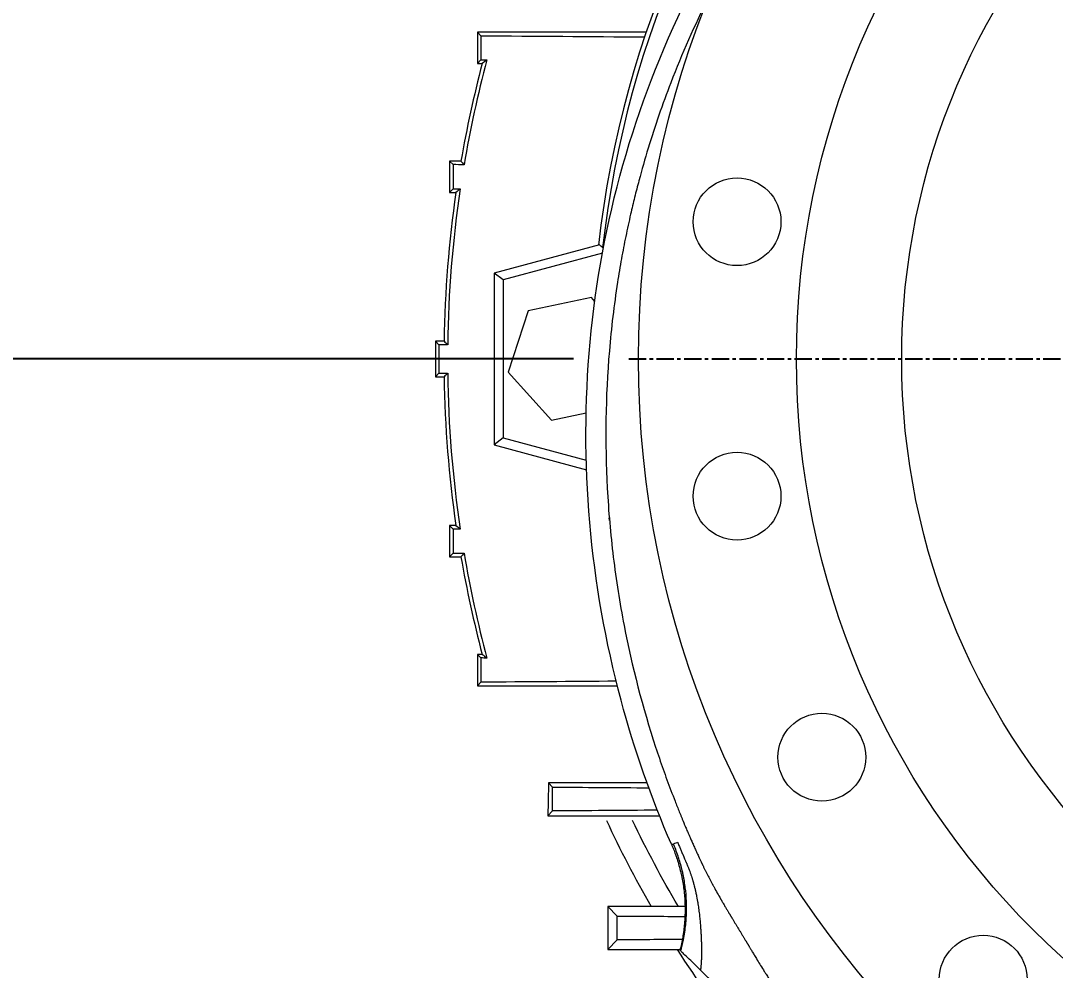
# Model space of a CAD drawing. Header units: millimetres. Extents: x -2122 to 22797, y 3569 to 89276.
# Drawn here: x 8893.1 to 9267.5, y 87588.3 to 87932 of the extents above; entities that cross this region are included whole.
import ezdxf

# ---------------------------------------------------------------- set-up
doc = ezdxf.new("R2010")
doc.units = ezdxf.units.MM
doc.header["$LTSCALE"] = 20
doc.linetypes.add('CENTER', pattern=[2, 1.25, -0.25, 0.25, -0.25])
doc.layers.add('IA-DIBUJO', color=3, linetype='Continuous', lineweight=30)
doc.layers.add('IA-DIM', color=7, linetype='Continuous')
doc.layers.add('IA-EJES', color=4, linetype='CENTER')
doc.styles.add('ING-AMB', font='romans.shx', dxfattribs={"width": 0.75, "oblique": 15})
doc.dimstyles.new('ING-AMB 20', dxfattribs={"dimscale": 20, "dimtxt": 3, "dimasz": 2.5, "dimexe": 1, "dimexo": 1, "dimgap": 1, "dimtad": 1, "dimdec": 0, "dimzin": 0, "dimdsep": 46, "dimtxsty": 'ING-AMB', "dimcen": 0.1, "dimclrd": 7, "dimclre": 7, "dimclrt": 2, "dimadec": 0, "dimazin": 0, "dimtfac": 1, "dimtdec": 0, "dimtmove": 0, "dimatfit": 0, "dimfxl": 1.25, "dimtolj": 1, "dimtzin": 0, "dimarcsym": 1})

# ---------------------------------------------------------------- blocks, each defined once
blk = doc.blocks.new('*U2')
at = {"layer": 'IA-EJES', "color": 0, "ltscale": 0.25, "transparency": 16777216}
blk.add_line((-352.75, 0), (-69.85, 0), dxfattribs=at)
blk = doc.blocks.new('*D29')
at = {"layer": 'Defpoints', "color": 0, "transparency": 16777216}
for p in [(9113.17, 87809.58, 1283.42), (8729.45, 86979.58), (8915.92, 86979.58, 1283.42)]:
    blk.add_point(p, dxfattribs=at)
at = {"layer": 'IA-DIM', "color": 7, "lineweight": -2, "transparency": 16777216}
for p, q in [((9093.17, 87809.58), (8709.45, 87809.58)), ((8729.45, 87759.58), (8729.45, 87029.58)), ((8895.92, 86979.58), (8709.45, 86979.58))]:
    blk.add_line(p, q, dxfattribs=at)
at = {"layer": 'IA-DIM', "color": 7, "transparency": 16777216}
for points in [[(8721.12, 87759.58), (8737.78, 87759.58), (8729.45, 87809.58)], [(8721.12, 87029.58), (8737.78, 87029.58), (8729.45, 86979.58)]]:
    blk.add_solid(points, dxfattribs=at)
at = {"layer": 'IA-DIM', "color": 2, "transparency": 16777216, "insert": (8679.45, 87394.58), "char_height": 60, "attachment_point": 5, "rotation": 90, "style": 'ING-AMB'}
blk.add_mtext('\\A1;830', dxfattribs=at)
blk = doc.blocks.new('*D30')
at = {"layer": 'Defpoints', "color": 0, "transparency": 16777216}
for p in [(8729.45, 88704.58), (9173.82, 88704.58, 1283.42), (9113.17, 87809.58, 1283.42)]:
    blk.add_point(p, dxfattribs=at)
at = {"layer": 'IA-DIM', "color": 7, "lineweight": -2, "transparency": 16777216}
for p, q in [((9153.82, 88704.58), (8709.45, 88704.58)), ((8729.45, 87859.58), (8729.45, 88654.58)), ((9093.17, 87809.58), (8709.45, 87809.58))]:
    blk.add_line(p, q, dxfattribs=at)
at = {"layer": 'IA-DIM', "color": 7, "transparency": 16777216}
for points in [[(8721.12, 88654.58), (8737.78, 88654.58), (8729.45, 88704.58)], [(8721.12, 87859.58), (8737.78, 87859.58), (8729.45, 87809.58)]]:
    blk.add_solid(points, dxfattribs=at)
at = {"layer": 'IA-DIM', "color": 2, "transparency": 16777216, "insert": (8679.45, 88257.08), "char_height": 60, "attachment_point": 5, "rotation": 90, "style": 'ING-AMB'}
blk.add_mtext('\\A1;895', dxfattribs=at)

msp = doc.modelspace()

# ---------------------------------------------------------------- linework, layer by layer
at = {"layer": 'IA-DIBUJO', "color": 3, "linetype": 'Continuous', "lineweight": 0, "extrusion": (1.41875e-14, 1, -2.22045e-16)}
for p, q in [((9119.47, 87927.87, 1283.42), (9058.34, 87927.87, 1283.42)), ((9058.34, 87927.87, 1283.42), (9058.34, 87916.51, 1283.42)), ((9059.62, 87926.59, 1283.42), (9058.34, 87927.87, 1283.42)), ((9059.64, 87917.81, 1283.42), (9058.34, 87916.51, 1283.42)), ((9058.34, 87916.51, 1283.42), (9060.11, 87916.51, 1283.42)), ((9052.41, 87881.21, 1283.42), (9048.29, 87881.21, 1283.42)), ((9048.29, 87881.21, 1283.42), (9048.29, 87869.85, 1283.42)), ((9049.58, 87879.93, 1283.42), (9048.29, 87881.21, 1283.42)), ((9049.59, 87871.15, 1283.42), (9048.29, 87869.85, 1283.42)), ((9048.29, 87869.85, 1283.42), (9050.6, 87869.85, 1283.42)), ((9102.49, 87850.9, 1283.42), (9064.37, 87840.69, 1283.42)), ((9103.6, 87847.83, 1283.42), (9067.63, 87838.19, 1283.42)), ((9067.63, 87838.19, 1283.42), (9064.37, 87840.69, 1283.42)), ((9064.37, 87840.69, 1283.42), (9064.37, 87778.48, 1283.42)), ((9067.63, 87838.19, 1283.42), (9067.63, 87780.98, 1283.42)), ((9099.62, 87831.78, 1283.42), (9076.77, 87826.96, 1283.42)), ((9100.82, 87830.43, 1283.42), (9099.62, 87831.78, 1283.42)), ((9076.77, 87826.96, 1283.42), (9069.53, 87804.76, 1283.42)), ((9046.3, 87816.04, 1283.42), (9043.14, 87816.04, 1283.42)), ((9043.14, 87816.04, 1283.42), (9043.14, 87803.13, 1283.42)), ((9044.43, 87814.75, 1283.42), (9043.14, 87816.04, 1283.42)), ((9064.37, 87809.58, 1283.42), (9044.43, 87809.58, 1283.42)), ((9044.43, 87804.42, 1283.42), (9043.14, 87803.13, 1283.42)), ((9069.53, 87804.76, 1283.42), (9085.12, 87787.39, 1283.42)), ((9043.14, 87803.13, 1283.42), (9046.3, 87803.13, 1283.42)), ((9085.12, 87787.39, 1283.42), (9097.72, 87790.05, 1283.42)), ((9067.63, 87780.98, 1283.42), (9064.37, 87778.48, 1283.42)), ((9064.37, 87778.48, 1283.42), (9097.87, 87769.5, 1283.42)), ((9067.63, 87780.98, 1283.42), (9097.77, 87772.9, 1283.42)), ((9106.17, 87751.13, 1283.42), (9106.01, 87752.12, 1283.42)), ((9050.6, 87749.31, 1283.42), (9048.29, 87749.31, 1283.42)), ((9048.29, 87749.31, 1283.42), (9048.29, 87737.95, 1283.42)), ((9049.59, 87748.02, 1283.42), (9048.29, 87749.31, 1283.42)), ((9049.58, 87739.24, 1283.42), (9048.29, 87737.95, 1283.42)), ((9048.29, 87737.95, 1283.42), (9052.41, 87737.95, 1283.42)), ((9060.11, 87702.65, 1283.42), (9058.34, 87702.65, 1283.42)), ((9058.34, 87702.65, 1283.42), (9058.34, 87691.29, 1283.42)), ((9059.64, 87701.35, 1283.42), (9058.34, 87702.65, 1283.42)), ((9059.62, 87692.57, 1283.42), (9058.34, 87691.29, 1283.42)), ((9058.34, 87691.29, 1283.42), (9109, 87691.29, 1283.42)), ((9085.58, 87654.62, 1283.42), (9084.08, 87656.12, 1283.42)), ((9119.75, 87656.12, 1283.42), (9084.08, 87656.12, 1283.42)), ((9085.56, 87645.98, 1283.42), (9083.83, 87644.25, 1283.42)), ((9083.83, 87644.25, 1283.42), (9124.26, 87644.25, 1283.42)), ((9108.99, 87607.95, 1283.42), (9105.52, 87611.43, 1283.42)), ((9133.5, 87611.43, 1283.42), (9105.52, 87611.43, 1283.42)), ((9105.52, 87611.43, 1283.42), (9105.52, 87595.87, 1283.42)), ((9108.96, 87599.31, 1283.42), (9105.52, 87595.87, 1283.42)), ((9105.52, 87595.87, 1283.42), (9131.73, 87595.87, 1283.42))]:
    msp.add_line(p, q, dxfattribs=at)
at = {"layer": 'IA-DIBUJO', "color": 2, "linetype": 'Continuous', "lineweight": 0}
for centre, radius in [((9465.92, 87809.58, 1283.42), 349.25), ((9465.92, 87809.58, 1283.42), 292.1), ((9152.33, 87859.25, 1283.42), 15.88), ((9152.33, 87759.92, 1283.42), 15.88), ((9183.02, 87665.44, 1283.42), 15.88), ((9241.41, 87585.08, 1283.42), 15.88)]:
    msp.add_circle(centre, radius, dxfattribs=at)
at = {"layer": 'IA-DIBUJO', "color": 3, "linetype": 'Continuous', "lineweight": 0}
msp.add_circle((9465.92, 87809.58, 1283.42), 254, dxfattribs=at)
for radius, start, end in [(365.85, 103.151, 173.529), (364.21, 103.181, 173.6486), (419.42, 165.2292, 170.1667), (418.1, 164.9955, 170.3181), (419.42, 171.7381, 179.1178), (418.1, 171.5301, 179.295), (418.1, 180.705, 188.4699), (419.42, 180.8822, 188.2619), (419.42, 189.8333, 194.7708), (418.1, 189.6819, 195.0045), (397.4, 204.8568, 209.9094), (397.4, 212.5319, 218.3419)]:
    msp.add_arc((9465.67, 87809.58, 1283.42), radius, start, end, dxfattribs=at)
at = {"layer": 'IA-DIBUJO', "color": 3, "linetype": 'Continuous', "lineweight": 0, "extrusion": (-3.15025e-30, -2.22045e-16, -1)}
msp.add_arc((-9465.67, 87809.58, -1283.42), 388.85, 329.3628, 334.5578, dxfattribs=at)
at = {"layer": 'IA-DIBUJO', "color": 3, "linetype": 'Continuous', "lineweight": 0, "extrusion": (-3.26638e-30, -2.22045e-16, -1)}
msp.add_ellipse((9131.11, 87634.76, 1283.42), major_axis=(-1.81, -0.79), ratio=0.000091, start_param=-1.392423, end_param=-0.052359, dxfattribs=at)
at = {"layer": 'IA-DIBUJO', "color": 3, "linetype": 'Continuous', "lineweight": 0}
for points, knots in [([(9128.58, 87633.91, 1283.42), (9121.22, 87650.8, 1283.42), (9115.12, 87668.25, 1283.42), (9099.08, 87728.19, 1283.42), (9095.18, 87772.32, 1283.42), (9101.14, 87837.32, 1283.42), (9105.12, 87858.79, 1283.42), (9116.94, 87900.66, 1283.42), (9124.77, 87921.06, 1283.42), (9144.02, 87960.14, 1283.42), (9155.44, 87978.82, 1283.42), (9173.13, 88002.45, 1283.42), (9177.93, 88008.44, 1283.42), (9182.93, 88014.27, 1283.42)], [0.7280789, 0.7280789, 0.7280789, 0.7280789, 0.756196, 0.756196, 0.8226847, 0.8226847, 0.8559291, 0.8559291, 0.8891735, 0.8891735, 0.9224179, 0.9224179, 0.9340784, 0.9340784, 0.9340784, 0.9340784]), ([(9142.48, 87941.35, 1283.42), (9142.29, 87940.99, 1283.42), (9142.11, 87940.63, 1283.42), (9141.93, 87940.27, 1283.42), (9136.9, 87930.27, 1283.42), (9132.37, 87920.02, 1283.42), (9128.34, 87909.58, 1283.42), (9125.34, 87901.8, 1283.42), (9122.62, 87893.9, 1283.42), (9120.18, 87885.92, 1283.42), (9118.99, 87882, 1283.42), (9117.86, 87878.07, 1283.42), (9116.81, 87874.11, 1283.42), (9116.27, 87872.11, 1283.42), (9115.76, 87870.1, 1283.42), (9115.26, 87868.09, 1283.42), (9114.75, 87866.06, 1283.42), (9114.27, 87864.03, 1283.42), (9113.8, 87862, 1283.42), (9113.5, 87860.66, 1283.42), (9113.2, 87859.33, 1283.42), (9112.91, 87857.99, 1283.42), (9112.62, 87856.65, 1283.42), (9112.33, 87855.31, 1283.42), (9112.06, 87853.97, 1283.42), (9111.51, 87851.28, 1283.42), (9110.99, 87848.59, 1283.42), (9110.5, 87845.89, 1283.42), (9109.99, 87843.04, 1283.42), (9109.51, 87840.19, 1283.42), (9109.07, 87837.33, 1283.42), (9107.79, 87829.1, 1283.42), (9106.8, 87820.82, 1283.42), (9106.11, 87812.52, 1283.42), (9104.72, 87795.99, 1283.42), (9104.48, 87779.37, 1283.42), (9105.36, 87762.8, 1283.42), (9105.81, 87754.48, 1283.42), (9106.54, 87746.17, 1283.42), (9107.55, 87737.9, 1283.42), (9108.57, 87729.59, 1283.42), (9109.87, 87721.32, 1283.42), (9111.46, 87713.1, 1283.42), (9114.34, 87698.2, 1283.42), (9118.15, 87683.48, 1283.42), (9122.87, 87669.05, 1283.42), (9123.31, 87667.71, 1283.42), (9123.75, 87666.37, 1283.42), (9124.21, 87665.04, 1283.42), (9124.65, 87663.73, 1283.42), (9125.1, 87662.43, 1283.42), (9125.56, 87661.12, 1283.42), (9126.02, 87659.82, 1283.42), (9126.49, 87658.52, 1283.42), (9126.96, 87657.23, 1283.42), (9127.44, 87655.93, 1283.42), (9127.92, 87654.63, 1283.42), (9128.41, 87653.34, 1283.42), (9128.9, 87652.05, 1283.42), (9129.4, 87650.76, 1283.42), (9129.9, 87649.47, 1283.42), (9130.15, 87648.83, 1283.42), (9130.41, 87648.19, 1283.42), (9130.66, 87647.54, 1283.42), (9130.92, 87646.9, 1283.42), (9131.18, 87646.26, 1283.42), (9131.44, 87645.62, 1283.42), (9131.56, 87645.3, 1283.42), (9131.7, 87644.98, 1283.42), (9131.83, 87644.66, 1283.42), (9131.96, 87644.34, 1283.42), (9132.09, 87644.02, 1283.42), (9132.22, 87643.7, 1283.42), (9132.29, 87643.54, 1283.42), (9132.35, 87643.38, 1283.42), (9132.42, 87643.22, 1283.42), (9132.48, 87643.06, 1283.42), (9132.55, 87642.9, 1283.42), (9132.62, 87642.74, 1283.42), (9132.68, 87642.58, 1283.42), (9132.75, 87642.42, 1283.42), (9132.82, 87642.26, 1283.42), (9132.85, 87642.18, 1283.42), (9132.88, 87642.1, 1283.42), (9132.92, 87642.02, 1283.42), (9132.95, 87641.94, 1283.42), (9132.98, 87641.86, 1283.42), (9133.02, 87641.78, 1283.42), (9133.04, 87641.72, 1283.42), (9133.07, 87641.65, 1283.42), (9133.1, 87641.58, 1283.42), (9133.15, 87641.46, 1283.42), (9133.2, 87641.35, 1283.42), (9133.25, 87641.24, 1283.42), (9133.31, 87641.08, 1283.42), (9133.38, 87640.92, 1283.42), (9133.45, 87640.76, 1283.42), (9133.53, 87640.55, 1283.42), (9133.62, 87640.35, 1283.42), (9133.71, 87640.14, 1283.42), (9133.81, 87639.89, 1283.42), (9133.92, 87639.64, 1283.42), (9134.03, 87639.39, 1283.42), (9134.15, 87639.09, 1283.42), (9134.28, 87638.8, 1283.42), (9134.41, 87638.5, 1283.42), (9134.56, 87638.16, 1283.42), (9134.7, 87637.82, 1283.42), (9134.85, 87637.48, 1283.42), (9135.02, 87637.09, 1283.42), (9135.19, 87636.71, 1283.42), (9135.36, 87636.32, 1283.42), (9135.54, 87635.89, 1283.42), (9135.73, 87635.46, 1283.42), (9135.92, 87635.03, 1283.42), (9136.13, 87634.55, 1283.42), (9136.35, 87634.08, 1283.42), (9136.56, 87633.6, 1283.42), (9136.79, 87633.08, 1283.42), (9137.03, 87632.56, 1283.42), (9137.26, 87632.05, 1283.42), (9137.39, 87631.77, 1283.42), (9137.51, 87631.49, 1283.42), (9137.64, 87631.22, 1283.42), (9137.77, 87630.93, 1283.42), (9137.9, 87630.64, 1283.42), (9138.03, 87630.36, 1283.42), (9138.15, 87630.09, 1283.42), (9138.27, 87629.83, 1283.42), (9138.39, 87629.57, 1283.42), (9138.7, 87628.9, 1283.42), (9139.01, 87628.24, 1283.42), (9139.32, 87627.58, 1283.42), (9139.33, 87627.57, 1283.42), (9139.33, 87627.56, 1283.42), (9139.34, 87627.55, 1283.42), (9139.34, 87627.54, 1283.42), (9139.35, 87627.53, 1283.42), (9139.35, 87627.52, 1283.42), (9139.35, 87627.51, 1283.42), (9139.36, 87627.5, 1283.42), (9139.36, 87627.49, 1283.42), (9139.37, 87627.48, 1283.42), (9139.37, 87627.47, 1283.42), (9139.38, 87627.46, 1283.42), (9139.39, 87627.44, 1283.42), (9139.4, 87627.42, 1283.42), (9139.4, 87627.41, 1283.42), (9139.42, 87627.37, 1283.42), (9139.44, 87627.33, 1283.42), (9139.46, 87627.29, 1283.42), (9139.48, 87627.25, 1283.42), (9139.49, 87627.21, 1283.42), (9139.51, 87627.18, 1283.42), (9139.53, 87627.14, 1283.42), (9139.55, 87627.1, 1283.42), (9139.57, 87627.06, 1283.42), (9139.6, 87626.98, 1283.42), (9139.64, 87626.91, 1283.42), (9139.68, 87626.83, 1283.42), (9139.71, 87626.75, 1283.42), (9139.75, 87626.68, 1283.42), (9139.79, 87626.6, 1283.42), (9139.83, 87626.52, 1283.42), (9139.86, 87626.44, 1283.42), (9139.9, 87626.37, 1283.42), (9139.94, 87626.29, 1283.42), (9139.98, 87626.21, 1283.42), (9140.01, 87626.13, 1283.42), (9140.09, 87625.97, 1283.42), (9140.17, 87625.82, 1283.42), (9140.24, 87625.66, 1283.42), (9140.32, 87625.5, 1283.42), (9140.4, 87625.34, 1283.42), (9140.48, 87625.18, 1283.42), (9140.56, 87625.02, 1283.42), (9140.64, 87624.86, 1283.42), (9140.72, 87624.7, 1283.42), (9140.79, 87624.56, 1283.42), (9140.86, 87624.42, 1283.42), (9140.93, 87624.28, 1283.42), (9141, 87624.13, 1283.42), (9141.07, 87623.99, 1283.42), (9141.14, 87623.85, 1283.42), (9141.78, 87622.58, 1283.42), (9142.42, 87621.34, 1283.42), (9143.07, 87620.13, 1283.42), (9143.15, 87619.97, 1283.42), (9143.24, 87619.8, 1283.42), (9143.33, 87619.64, 1283.42), (9143.38, 87619.55, 1283.42), (9143.42, 87619.47, 1283.42), (9143.47, 87619.38, 1283.42), (9143.51, 87619.3, 1283.42), (9143.56, 87619.22, 1283.42), (9143.6, 87619.13, 1283.42), (9143.67, 87619.01, 1283.42), (9143.73, 87618.89, 1283.42), (9143.8, 87618.77, 1283.42), (9143.87, 87618.64, 1283.42), (9143.94, 87618.52, 1283.42), (9144, 87618.39, 1283.42), (9144.78, 87616.97, 1283.42), (9145.56, 87615.57, 1283.42), (9146.35, 87614.2, 1283.42), (9146.41, 87614.11, 1283.42), (9146.46, 87614.01, 1283.42), (9146.51, 87613.92, 1283.42), (9146.56, 87613.83, 1283.42), (9146.62, 87613.74, 1283.42), (9146.67, 87613.64, 1283.42), (9146.7, 87613.58, 1283.42), (9146.74, 87613.53, 1283.42), (9146.77, 87613.47, 1283.42), (9146.81, 87613.41, 1283.42), (9146.84, 87613.35, 1283.42), (9146.87, 87613.29, 1283.42), (9146.94, 87613.18, 1283.42), (9147, 87613.07, 1283.42), (9147.07, 87612.96, 1283.42), (9147.13, 87612.85, 1283.42), (9147.2, 87612.74, 1283.42), (9147.26, 87612.63, 1283.42), (9147.32, 87612.52, 1283.42), (9147.38, 87612.42, 1283.42), (9147.44, 87612.31, 1283.42), (9147.56, 87612.11, 1283.42), (9147.68, 87611.91, 1283.42), (9147.8, 87611.71, 1283.42), (9147.9, 87611.52, 1283.42), (9148.01, 87611.34, 1283.42), (9148.12, 87611.15, 1283.42), (9148.32, 87610.82, 1283.42), (9148.51, 87610.49, 1283.42), (9148.71, 87610.17, 1283.42), (9148.79, 87610.02, 1283.42), (9148.88, 87609.88, 1283.42), (9148.96, 87609.74, 1283.42), (9149.04, 87609.61, 1283.42), (9149.12, 87609.48, 1283.42), (9149.19, 87609.35, 1283.42), (9149.26, 87609.24, 1283.42), (9149.33, 87609.12, 1283.42), (9149.4, 87609.01, 1283.42), (9149.46, 87608.91, 1283.42), (9149.52, 87608.81, 1283.42), (9149.58, 87608.71, 1283.42), (9149.6, 87608.66, 1283.42), (9149.63, 87608.62, 1283.42), (9149.66, 87608.57, 1283.42), (9149.68, 87608.53, 1283.42), (9149.71, 87608.49, 1283.42), (9149.73, 87608.45, 1283.42), (9149.76, 87608.41, 1283.42), (9149.78, 87608.37, 1283.42), (9149.8, 87608.34, 1283.42), (9149.82, 87608.3, 1283.42), (9149.84, 87608.27, 1283.42), (9149.86, 87608.23, 1283.42), (9149.89, 87608.19, 1283.42), (9149.91, 87608.15, 1283.42), (9149.94, 87608.11, 1283.42), (9149.96, 87608.07, 1283.42), (9149.99, 87608.02, 1283.42), (9150.01, 87607.98, 1283.42), (9150.06, 87607.9, 1283.42), (9150.11, 87607.82, 1283.42), (9150.16, 87607.74, 1283.42), (9150.21, 87607.65, 1283.42), (9150.26, 87607.57, 1283.42), (9150.31, 87607.49, 1283.42), (9150.36, 87607.41, 1283.42), (9150.41, 87607.33, 1283.42), (9150.46, 87607.25, 1283.42), (9150.55, 87607.09, 1283.42), (9150.65, 87606.93, 1283.42), (9150.75, 87606.77, 1283.42), (9150.84, 87606.61, 1283.42), (9150.94, 87606.46, 1283.42), (9151.03, 87606.3, 1283.42), (9151.12, 87606.15, 1283.42), (9151.22, 87605.99, 1283.42), (9151.31, 87605.84, 1283.42), (9151.4, 87605.69, 1283.42), (9151.49, 87605.54, 1283.42), (9151.58, 87605.39, 1283.42), (9151.76, 87605.1, 1283.42), (9151.94, 87604.81, 1283.42), (9152.11, 87604.52, 1283.42), (9152.28, 87604.24, 1283.42), (9152.45, 87603.96, 1283.42), (9152.62, 87603.68, 1283.42), (9152.79, 87603.42, 1283.42), (9152.95, 87603.15, 1283.42), (9153.11, 87602.88, 1283.42), (9153.21, 87602.72, 1283.42), (9153.3, 87602.57, 1283.42), (9153.4, 87602.41, 1283.42), (9153.49, 87602.25, 1283.42), (9153.59, 87602.1, 1283.42), (9153.68, 87601.94, 1283.42), (9153.87, 87601.64, 1283.42), (9154.06, 87601.33, 1283.42), (9154.24, 87601.02, 1283.42), (9154.33, 87600.87, 1283.42), (9154.43, 87600.72, 1283.42), (9154.52, 87600.57, 1283.42), (9154.61, 87600.42, 1283.42), (9154.7, 87600.27, 1283.42), (9154.79, 87600.12, 1283.42), (9154.88, 87599.97, 1283.42), (9154.97, 87599.83, 1283.42), (9155.06, 87599.68, 1283.42), (9155.14, 87599.53, 1283.42), (9155.23, 87599.39, 1283.42), (9155.32, 87599.24, 1283.42), (9155.36, 87599.17, 1283.42), (9155.41, 87599.1, 1283.42), (9155.45, 87599.02, 1283.42), (9155.49, 87598.95, 1283.42), (9155.54, 87598.88, 1283.42), (9155.58, 87598.81, 1283.42), (9155.62, 87598.74, 1283.42), (9155.66, 87598.66, 1283.42), (9155.71, 87598.59, 1283.42), (9155.75, 87598.52, 1283.42), (9155.79, 87598.45, 1283.42), (9155.84, 87598.38, 1283.42), (9155.88, 87598.31, 1283.42), (9155.92, 87598.24, 1283.42), (9155.96, 87598.17, 1283.42), (9155.98, 87598.13, 1283.42), (9156, 87598.1, 1283.42), (9156.03, 87598.06, 1283.42), (9156.05, 87598.03, 1283.42), (9156.07, 87597.99, 1283.42), (9156.09, 87597.96, 1283.42), (9156.11, 87597.92, 1283.42), (9156.13, 87597.89, 1283.42), (9156.15, 87597.85, 1283.42), (9156.17, 87597.82, 1283.42), (9156.19, 87597.78, 1283.42), (9156.21, 87597.75, 1283.42), (9156.22, 87597.73, 1283.42), (9156.23, 87597.71, 1283.42), (9156.24, 87597.7, 1283.42), (9156.25, 87597.68, 1283.42), (9156.27, 87597.66, 1283.42), (9156.28, 87597.64, 1283.42), (9156.29, 87597.63, 1283.42), (9156.3, 87597.61, 1283.42), (9156.31, 87597.59, 1283.42), (9156.31, 87597.58, 1283.42), (9156.32, 87597.58, 1283.42), (9156.32, 87597.57, 1283.42), (9156.33, 87597.56, 1283.42), (9156.33, 87597.55, 1283.42), (9156.34, 87597.54, 1283.42), (9156.34, 87597.53, 1283.42), (9156.35, 87597.52, 1283.42), (9156.35, 87597.51, 1283.42), (9156.36, 87597.51, 1283.42), (9156.36, 87597.5, 1283.42), (9156.37, 87597.49, 1283.42), (9156.37, 87597.49, 1283.42), (9156.37, 87597.48, 1283.42), (9156.38, 87597.47, 1283.42), (9156.39, 87597.45, 1283.42), (9156.4, 87597.43, 1283.42), (9156.42, 87597.41, 1283.42), (9156.43, 87597.38, 1283.42), (9156.45, 87597.35, 1283.42), (9156.46, 87597.33, 1283.42), (9156.48, 87597.29, 1283.42), (9156.5, 87597.26, 1283.42), (9156.52, 87597.23, 1283.42), (9156.54, 87597.19, 1283.42), (9156.57, 87597.15, 1283.42), (9156.59, 87597.11, 1283.42), (9156.62, 87597.07, 1283.42), (9156.64, 87597.02, 1283.42), (9156.67, 87596.98, 1283.42), (9156.7, 87596.93, 1283.42), (9156.73, 87596.88, 1283.42), (9156.76, 87596.83, 1283.42), (9156.83, 87596.71, 1283.42), (9156.9, 87596.59, 1283.42), (9156.97, 87596.47, 1283.42), (9157.05, 87596.33, 1283.42), (9157.14, 87596.19, 1283.42), (9157.22, 87596.04, 1283.42), (9157.32, 87595.88, 1283.42), (9157.42, 87595.71, 1283.42), (9157.52, 87595.55, 1283.42), (9157.63, 87595.36, 1283.42), (9157.75, 87595.17, 1283.42), (9157.86, 87594.98, 1283.42), (9157.88, 87594.94, 1283.42), (9157.91, 87594.9, 1283.42), (9157.93, 87594.86, 1283.42), (9158.18, 87594.45, 1283.42), (9158.43, 87594.04, 1283.42), (9158.67, 87593.63, 1283.42), (9158.96, 87593.15, 1283.42), (9159.25, 87592.68, 1283.42), (9159.54, 87592.2, 1283.42), (9159.58, 87592.14, 1283.42), (9159.62, 87592.07, 1283.42), (9159.66, 87592, 1283.42), (9160.05, 87591.37, 1283.42), (9160.45, 87590.73, 1283.42), (9160.84, 87590.1, 1283.42), (9161.29, 87589.37, 1283.42), (9161.74, 87588.64, 1283.42), (9162.2, 87587.92, 1283.42), (9162.41, 87587.59, 1283.42), (9162.62, 87587.26, 1283.42), (9162.83, 87586.93, 1283.42), (9163.14, 87586.44, 1283.42), (9163.45, 87585.96, 1283.42), (9163.76, 87585.47, 1283.42), (9164.34, 87584.57, 1283.42), (9164.92, 87583.66, 1283.42), (9165.51, 87582.76, 1283.42), (9166.16, 87581.77, 1283.42), (9166.81, 87580.77, 1283.42), (9167.47, 87579.79, 1283.42), (9168.19, 87578.71, 1283.42), (9168.92, 87577.63, 1283.42), (9169.65, 87576.56, 1283.42), (9170.42, 87575.42, 1283.42), (9171.2, 87574.29, 1283.42), (9171.99, 87573.17, 1283.42), (9172.78, 87572.04, 1283.42), (9173.57, 87570.92, 1283.42), (9174.37, 87569.8, 1283.42), (9175.17, 87568.68, 1283.42), (9175.97, 87567.57, 1283.42), (9176.78, 87566.46, 1283.42), (9177.6, 87565.35, 1283.42), (9178.41, 87564.24, 1283.42), (9179.24, 87563.14, 1283.42), (9180.06, 87562.04, 1283.42), (9180.89, 87560.94, 1283.42), (9181.73, 87559.85, 1283.42), (9182.56, 87558.76, 1283.42), (9183.41, 87557.67, 1283.42), (9184.25, 87556.59, 1283.42), (9185.1, 87555.5, 1283.42), (9185.96, 87554.42, 1283.42), (9186.82, 87553.35, 1283.42), (9187.68, 87552.27, 1283.42), (9188.55, 87551.2, 1283.42), (9189.42, 87550.14, 1283.42), (9191.17, 87548, 1283.42), (9192.94, 87545.89, 1283.42), (9194.74, 87543.79, 1283.42), (9196.53, 87541.69, 1283.42), (9198.35, 87539.61, 1283.42), (9200.2, 87537.55, 1283.42), (9200.2, 87537.54, 1283.42), (9200.21, 87537.54, 1283.42), (9200.22, 87537.53, 1283.42), (9202.06, 87535.47, 1283.42), (9203.92, 87533.44, 1283.42), (9205.8, 87531.42, 1283.42), (9207.7, 87529.4, 1283.42), (9209.61, 87527.39, 1283.42), (9211.55, 87525.41, 1283.42), (9213.49, 87523.42, 1283.42), (9215.45, 87521.46, 1283.42), (9217.43, 87519.51, 1283.42), (9217.44, 87519.5, 1283.42), (9217.45, 87519.49, 1283.42), (9217.46, 87519.48, 1283.42), (9219.44, 87517.55, 1283.42), (9221.44, 87515.63, 1283.42), (9223.45, 87513.74, 1283.42), (9225.49, 87511.83, 1283.42), (9227.54, 87509.95, 1283.42), (9229.61, 87508.09, 1283.42), (9230.98, 87506.86, 1283.42), (9232.37, 87505.64, 1283.42), (9233.76, 87504.42, 1283.42)], [15.960502, 15.960502, 15.960502, 15.960502, 16.02217, 16.02217, 16.02217, 17.721522, 17.721522, 17.721522, 18.988551, 18.988551, 18.988551, 19.610622, 19.610622, 19.610622, 19.925287, 19.925287, 19.925287, 20.242363, 20.242363, 20.242363, 20.450296, 20.450296, 20.450296, 20.658361, 20.658361, 20.658361, 21.074876, 21.074876, 21.074876, 21.513853, 21.513853, 21.513853, 22.779238, 22.779238, 22.779238, 25.298186, 25.298186, 25.298186, 26.563753, 26.563753, 26.563753, 27.834718, 27.834718, 27.834718, 30.139918, 30.139918, 30.139918, 30.35413, 30.35413, 30.35413, 30.56368, 30.56368, 30.56368, 30.773376, 30.773376, 30.773376, 30.983185, 30.983185, 30.983185, 31.193073, 31.193073, 31.193073, 31.298042, 31.298042, 31.298042, 31.403025, 31.403025, 31.403025, 31.455522, 31.455522, 31.455522, 31.508022, 31.508022, 31.508022, 31.534274, 31.534274, 31.534274, 31.560526, 31.560526, 31.560526, 31.586779, 31.586779, 31.586779, 31.599906, 31.599906, 31.599906, 31.613033, 31.613033, 31.613033, 31.624326, 31.624326, 31.624326, 31.643137, 31.643137, 31.643137, 31.669465, 31.669465, 31.669465, 31.703312, 31.703312, 31.703312, 31.744678, 31.744678, 31.744678, 31.793565, 31.793565, 31.793565, 31.849973, 31.849973, 31.849973, 31.913904, 31.913904, 31.913904, 31.98536, 31.98536, 31.98536, 32.064342, 32.064342, 32.064342, 32.150852, 32.150852, 32.150852, 32.19693, 32.19693, 32.19693, 32.244891, 32.244891, 32.244891, 32.288841, 32.288841, 32.288841, 32.399697, 32.399697, 32.399697, 32.401685, 32.401685, 32.401685, 32.403235, 32.403235, 32.403235, 32.404829, 32.404829, 32.404829, 32.406425, 32.406425, 32.406425, 32.40962, 32.40962, 32.40962, 32.416027, 32.416027, 32.416027, 32.422456, 32.422456, 32.422456, 32.428907, 32.428907, 32.428907, 32.441877, 32.441877, 32.441877, 32.454938, 32.454938, 32.454938, 32.468095, 32.468095, 32.468095, 32.481348, 32.481348, 32.481348, 32.508154, 32.508154, 32.508154, 32.535376, 32.535376, 32.535376, 32.563031, 32.563031, 32.563031, 32.587479, 32.587479, 32.587479, 32.612509, 32.612509, 32.612509, 32.834793, 32.834793, 32.834793, 32.865447, 32.865447, 32.865447, 32.881021, 32.881021, 32.881021, 32.896759, 32.896759, 32.896759, 32.919272, 32.919272, 32.919272, 32.943015, 32.943015, 32.943015, 33.21224, 33.21224, 33.21224, 33.230134, 33.230134, 33.230134, 33.248337, 33.248337, 33.248337, 33.259861, 33.259861, 33.259861, 33.27121, 33.27121, 33.27121, 33.293378, 33.293378, 33.293378, 33.314842, 33.314842, 33.314842, 33.335601, 33.335601, 33.335601, 33.375009, 33.375009, 33.375009, 33.411602, 33.411602, 33.411602, 33.476342, 33.476342, 33.476342, 33.504491, 33.504491, 33.504491, 33.529826, 33.529826, 33.529826, 33.552349, 33.552349, 33.552349, 33.57206, 33.57206, 33.57206, 33.580861, 33.580861, 33.580861, 33.588959, 33.588959, 33.588959, 33.596354, 33.596354, 33.596354, 33.603047, 33.603047, 33.603047, 33.611209, 33.611209, 33.611209, 33.619327, 33.619327, 33.619327, 33.635425, 33.635425, 33.635425, 33.651344, 33.651344, 33.651344, 33.667082, 33.667082, 33.667082, 33.698018, 33.698018, 33.698018, 33.728237, 33.728237, 33.728237, 33.757742, 33.757742, 33.757742, 33.786536, 33.786536, 33.786536, 33.842001, 33.842001, 33.842001, 33.894664, 33.894664, 33.894664, 33.944559, 33.944559, 33.944559, 33.973889, 33.973889, 33.973889, 34.002738, 34.002738, 34.002738, 34.05903, 34.05903, 34.05903, 34.086496, 34.086496, 34.086496, 34.113523, 34.113523, 34.113523, 34.140122, 34.140122, 34.140122, 34.166306, 34.166306, 34.166306, 34.179246, 34.179246, 34.179246, 34.192088, 34.192088, 34.192088, 34.204833, 34.204833, 34.204833, 34.217482, 34.217482, 34.217482, 34.230037, 34.230037, 34.230037, 34.236281, 34.236281, 34.236281, 34.242501, 34.242501, 34.242501, 34.248699, 34.248699, 34.248699, 34.254875, 34.254875, 34.254875, 34.257955, 34.257955, 34.257955, 34.261029, 34.261029, 34.261029, 34.264097, 34.264097, 34.264097, 34.26563, 34.26563, 34.26563, 34.267161, 34.267161, 34.267161, 34.26873, 34.26873, 34.26873, 34.269908, 34.269908, 34.269908, 34.271347, 34.271347, 34.271347, 34.275013, 34.275013, 34.275013, 34.279728, 34.279728, 34.279728, 34.285491, 34.285491, 34.285491, 34.292303, 34.292303, 34.292303, 34.300164, 34.300164, 34.300164, 34.309073, 34.309073, 34.309073, 34.330038, 34.330038, 34.330038, 34.355197, 34.355197, 34.355197, 34.384551, 34.384551, 34.384551, 34.4181, 34.4181, 34.4181, 34.424831, 34.424831, 34.424831, 34.497781, 34.497781, 34.497781, 34.582366, 34.582366, 34.582366, 34.594237, 34.594237, 34.594237, 34.70747, 34.70747, 34.70747, 34.83748, 34.83748, 34.83748, 34.897079, 34.897079, 34.897079, 34.984269, 34.984269, 34.984269, 35.147845, 35.147845, 35.147845, 35.328216, 35.328216, 35.328216, 35.525399, 35.525399, 35.525399, 35.733977, 35.733977, 35.733977, 35.942616, 35.942616, 35.942616, 36.151329, 36.151329, 36.151329, 36.360129, 36.360129, 36.360129, 36.569028, 36.569028, 36.569028, 36.778038, 36.778038, 36.778038, 36.987174, 36.987174, 36.987174, 37.196448, 37.196448, 37.196448, 37.615451, 37.615451, 37.615451, 38.035156, 38.035156, 38.035156, 38.036641, 38.036641, 38.036641, 38.455609, 38.455609, 38.455609, 38.876736, 38.876736, 38.876736, 39.298465, 39.298465, 39.298465, 39.300559, 39.300559, 39.300559, 39.720724, 39.720724, 39.720724, 40.143444, 40.143444, 40.143444, 40.424041, 40.424041, 40.424041, 40.424041]), ([(9128.58, 87633.91, 1283.42), (9128.85, 87633.31, 1283.42), (9129.1, 87632.71, 1283.42), (9129.34, 87632.1, 1283.42), (9129.58, 87631.49, 1283.42), (9129.81, 87630.88, 1283.42), (9130.03, 87630.27, 1283.42), (9130.23, 87629.72, 1283.42), (9130.42, 87629.17, 1283.42), (9130.6, 87628.61, 1283.42), (9130.85, 87627.83, 1283.42), (9131.09, 87627.03, 1283.42), (9131.32, 87626.24, 1283.42), (9131.54, 87625.44, 1283.42), (9131.75, 87624.63, 1283.42), (9131.94, 87623.83, 1283.42), (9131.99, 87623.62, 1283.42), (9132.04, 87623.41, 1283.42), (9132.08, 87623.2, 1283.42), (9132.27, 87622.36, 1283.42), (9132.44, 87621.52, 1283.42), (9132.59, 87620.68, 1283.42), (9132.74, 87619.84, 1283.42), (9132.87, 87619, 1283.42), (9132.99, 87618.15, 1283.42), (9133.1, 87617.3, 1283.42), (9133.19, 87616.46, 1283.42), (9133.27, 87615.61, 1283.42), (9133.35, 87614.77, 1283.42), (9133.41, 87613.93, 1283.42), (9133.45, 87613.08, 1283.42), (9133.46, 87612.74, 1283.42), (9133.48, 87612.4, 1283.42), (9133.49, 87612.06, 1283.42), (9133.51, 87611.23, 1283.42), (9133.52, 87610.4, 1283.42), (9133.51, 87609.57, 1283.42), (9133.5, 87608.74, 1283.42), (9133.47, 87607.9, 1283.42), (9133.43, 87607.07, 1283.42), (9133.38, 87606.23, 1283.42), (9133.32, 87605.39, 1283.42), (9133.24, 87604.56, 1283.42), (9133.15, 87603.72, 1283.42), (9133.06, 87602.88, 1283.42), (9132.94, 87602.05, 1283.42), (9132.88, 87601.66, 1283.42), (9132.82, 87601.27, 1283.42), (9132.76, 87600.87, 1283.42), (9132.63, 87600.07, 1283.42), (9132.49, 87599.27, 1283.42), (9132.32, 87598.47, 1283.42), (9132.16, 87597.68, 1283.42), (9131.98, 87596.88, 1283.42), (9131.79, 87596.09, 1283.42), (9131.75, 87595.93, 1283.42), (9131.71, 87595.77, 1283.42), (9131.67, 87595.61, 1283.42)], [0, 0, 0, 0, 0.00099322, 0.00099322, 0.00099322, 0.00198596, 0.00198596, 0.00198596, 0.002875, 0.002875, 0.002875, 0.00414399, 0.00414399, 0.00414399, 0.00542105, 0.00542105, 0.00542105, 0.00575001, 0.00575001, 0.00575001, 0.00707019, 0.00707019, 0.00707019, 0.00838477, 0.00838477, 0.00838477, 0.00969105, 0.00969105, 0.00969105, 0.01098088, 0.01098088, 0.01098088, 0.01150001, 0.01150001, 0.01150001, 0.01276201, 0.01276201, 0.01276201, 0.01404527, 0.01404527, 0.01404527, 0.01533717, 0.01533717, 0.01533717, 0.01663731, 0.01663731, 0.01663731, 0.01725002, 0.01725002, 0.01725002, 0.01850891, 0.01850891, 0.01850891, 0.01976196, 0.01976196, 0.01976196, 0.02001622, 0.02001622, 0.02001622, 0.02001622]), ([(9131.97, 87595.32, 1283.42), (9132.01, 87595.43, 1283.42), (9132.04, 87595.55, 1283.42), (9132.07, 87595.67, 1283.42), (9132.1, 87595.79, 1283.42), (9132.13, 87595.92, 1283.42), (9132.17, 87596.05, 1283.42), (9132.18, 87596.11, 1283.42), (9132.2, 87596.17, 1283.42), (9132.22, 87596.24, 1283.42), (9132.22, 87596.27, 1283.42), (9132.23, 87596.3, 1283.42), (9132.24, 87596.34, 1283.42), (9132.25, 87596.36, 1283.42), (9132.25, 87596.38, 1283.42), (9132.26, 87596.41, 1283.42), (9132.26, 87596.41, 1283.42), (9132.26, 87596.42, 1283.42), (9132.26, 87596.43, 1283.42), (9132.27, 87596.46, 1283.42), (9132.28, 87596.48, 1283.42), (9132.28, 87596.5, 1283.42), (9132.4, 87596.99, 1283.42), (9132.55, 87597.61, 1283.42), (9132.72, 87598.36, 1283.42), (9132.73, 87598.43, 1283.42), (9132.74, 87598.5, 1283.42), (9132.76, 87598.57, 1283.42), (9132.85, 87599.01, 1283.42), (9132.95, 87599.5, 1283.42), (9133.05, 87600.04, 1283.42), (9133.1, 87600.29, 1283.42), (9133.15, 87600.54, 1283.42), (9133.19, 87600.81, 1283.42), (9133.2, 87600.83, 1283.42), (9133.2, 87600.85, 1283.42), (9133.2, 87600.88, 1283.42), (9133.23, 87601.02, 1283.42), (9133.25, 87601.17, 1283.42), (9133.28, 87601.32, 1283.42), (9133.29, 87601.4, 1283.42), (9133.3, 87601.47, 1283.42), (9133.32, 87601.55, 1283.42), (9133.32, 87601.59, 1283.42), (9133.33, 87601.63, 1283.42), (9133.34, 87601.66, 1283.42), (9133.34, 87601.68, 1283.42), (9133.34, 87601.7, 1283.42), (9133.34, 87601.72, 1283.42), (9133.35, 87601.74, 1283.42), (9133.35, 87601.76, 1283.42), (9133.35, 87601.78, 1283.42), (9133.37, 87601.9, 1283.42), (9133.39, 87602.02, 1283.42), (9133.41, 87602.13, 1283.42), (9133.55, 87603.11, 1283.42), (9133.66, 87604, 1283.42), (9133.75, 87604.81, 1283.42), (9133.84, 87605.7, 1283.42), (9133.9, 87606.49, 1283.42), (9133.95, 87607.18, 1283.42), (9133.95, 87607.19, 1283.42), (9133.95, 87607.19, 1283.42), (9133.95, 87607.21, 1283.42), (9133.96, 87607.29, 1283.42), (9133.96, 87607.37, 1283.42), (9133.97, 87607.46, 1283.42), (9134.01, 87608.24, 1283.42), (9134.04, 87609.05, 1283.42), (9134.06, 87609.88, 1283.42), (9134.07, 87610.77, 1283.42), (9134.07, 87611.68, 1283.42), (9134.04, 87612.62, 1283.42), (9134.04, 87612.65, 1283.42), (9134.04, 87612.68, 1283.42), (9134.04, 87612.71, 1283.42), (9134.03, 87612.9, 1283.42), (9134.03, 87613.09, 1283.42), (9134.02, 87613.27, 1283.42), (9133.95, 87615.02, 1283.42), (9133.8, 87616.66, 1283.42), (9133.61, 87618.18, 1283.42), (9133.59, 87618.33, 1283.42), (9133.58, 87618.47, 1283.42), (9133.56, 87618.62, 1283.42), (9133.44, 87619.52, 1283.42), (9133.3, 87620.39, 1283.42), (9133.16, 87621.21, 1283.42), (9133.08, 87621.62, 1283.42), (9133.01, 87622.02, 1283.42), (9132.93, 87622.41, 1283.42), (9132.89, 87622.61, 1283.42), (9132.85, 87622.8, 1283.42), (9132.81, 87622.99, 1283.42), (9132.79, 87623.08, 1283.42), (9132.77, 87623.18, 1283.42), (9132.75, 87623.27, 1283.42), (9132.74, 87623.32, 1283.42), (9132.73, 87623.37, 1283.42), (9132.72, 87623.41, 1283.42), (9132.71, 87623.45, 1283.42), (9132.7, 87623.49, 1283.42), (9132.69, 87623.54, 1283.42), (9132.68, 87623.58, 1283.42), (9132.66, 87623.67, 1283.42), (9132.65, 87623.74, 1283.42), (9132.45, 87624.6, 1283.42), (9132.25, 87625.4, 1283.42), (9132.06, 87626.13, 1283.42), (9132.05, 87626.15, 1283.42), (9132.04, 87626.18, 1283.42), (9132.04, 87626.2, 1283.42), (9132.01, 87626.29, 1283.42), (9131.99, 87626.38, 1283.42), (9131.96, 87626.48, 1283.42), (9131.72, 87627.34, 1283.42), (9131.49, 87628.11, 1283.42), (9131.27, 87628.79, 1283.42), (9131.27, 87628.8, 1283.42), (9131.26, 87628.8, 1283.42), (9131.26, 87628.82, 1283.42), (9131.24, 87628.89, 1283.42), (9131.21, 87628.97, 1283.42), (9131.19, 87629.04, 1283.42), (9130.65, 87630.67, 1283.42), (9130.06, 87632.23, 1283.42), (9129.41, 87633.72, 1283.42), (9129.38, 87633.8, 1283.42), (9129.34, 87633.89, 1283.42), (9129.31, 87633.97, 1283.42)], [0.1018871, 0.1018871, 0.1018871, 0.1018871, 0.109375, 0.109375, 0.109375, 0.1171875, 0.1171875, 0.1171875, 0.1210937, 0.1210937, 0.1210937, 0.1230469, 0.1230469, 0.1230469, 0.1245117, 0.1245117, 0.1245117, 0.1249296, 0.1249296, 0.1249296, 0.1276897, 0.1276897, 0.1276897, 0.1826124, 0.1826124, 0.1826124, 0.1875, 0.1875, 0.1875, 0.21875, 0.21875, 0.21875, 0.233196, 0.233196, 0.233196, 0.234375, 0.234375, 0.234375, 0.2421875, 0.2421875, 0.2421875, 0.2460938, 0.2460938, 0.2460938, 0.2480469, 0.2480469, 0.2480469, 0.2490234, 0.2490234, 0.2490234, 0.2499636, 0.2499636, 0.2499636, 0.2566036, 0.2566036, 0.2566036, 0.3125, 0.3125, 0.3125, 0.3740234, 0.3740234, 0.3740234, 0.3749594, 0.3749594, 0.3749594, 0.381007, 0.381007, 0.381007, 0.4375, 0.4375, 0.4375, 0.4980469, 0.4980469, 0.4980469, 0.4999737, 0.4999737, 0.4999737, 0.511058, 0.511058, 0.511058, 0.6150134, 0.6150134, 0.6150134, 0.625, 0.625, 0.625, 0.6875, 0.6875, 0.6875, 0.71875, 0.71875, 0.71875, 0.734375, 0.734375, 0.734375, 0.7421875, 0.7421875, 0.7421875, 0.7460937, 0.7460937, 0.7460937, 0.7495117, 0.7495117, 0.7495117, 0.7535591, 0.7535591, 0.7535591, 0.8044041, 0.8044041, 0.8044041, 0.8059798, 0.8059798, 0.8059798, 0.8125, 0.8125, 0.8125, 0.8740234, 0.8740234, 0.8740234, 0.8749927, 0.8749927, 0.8749927, 0.8801754, 0.8801754, 0.8801754, 0.9936871, 0.9936871, 0.9936871, 1, 1, 1, 1]), ([(9130.79, 87634.62, 1283.42), (9131.02, 87634.09, 1283.42), (9131.25, 87633.58, 1283.42), (9131.64, 87632.68, 1283.42), (9131.8, 87632.3, 1283.42), (9132.16, 87631.48, 1283.42), (9132.34, 87631.05, 1283.42), (9132.62, 87630.41, 1283.42), (9132.71, 87630.2, 1283.42), (9132.84, 87629.89, 1283.42), (9132.91, 87629.73, 1283.42), (9132.97, 87629.57, 1283.42), (9133.02, 87629.47, 1283.42), (9133.04, 87629.42, 1283.42), (9133.06, 87629.37, 1283.42), (9133.06, 87629.37, 1283.42), (9133.16, 87629.13, 1283.42), (9133.26, 87628.89, 1283.42), (9133.44, 87628.47, 1283.42), (9133.51, 87628.3, 1283.42), (9133.63, 87628.01, 1283.42), (9133.68, 87627.9, 1283.42), (9133.77, 87627.68, 1283.42), (9133.82, 87627.56, 1283.42), (9133.92, 87627.33, 1283.42), (9133.97, 87627.21, 1283.42), (9134.05, 87627.03, 1283.42), (9134.07, 87626.97, 1283.42), (9134.11, 87626.88, 1283.42), (9134.12, 87626.85, 1283.42), (9134.15, 87626.79, 1283.42), (9134.16, 87626.76, 1283.42), (9134.17, 87626.73, 1283.42), (9134.17, 87626.73, 1283.42), (9134.26, 87626.53, 1283.42), (9134.33, 87626.34, 1283.42), (9134.49, 87625.96, 1283.42), (9134.57, 87625.78, 1283.42), (9134.69, 87625.48, 1283.42), (9134.73, 87625.36, 1283.42), (9134.85, 87625.06, 1283.42), (9134.92, 87624.88, 1283.42), (9135.07, 87624.51, 1283.42), (9135.14, 87624.32, 1283.42), (9135.21, 87624.13, 1283.42), (9135.21, 87624.11, 1283.42), (9135.22, 87624.09, 1283.42), (9135.22, 87624.09, 1283.42), (9135.22, 87624.09, 1283.42), (9135.33, 87623.79, 1283.42), (9135.45, 87623.47, 1283.42), (9135.6, 87623.04, 1283.42), (9135.63, 87622.94, 1283.42), (9135.76, 87622.55, 1283.42), (9135.86, 87622.25, 1283.42), (9136.02, 87621.76, 1283.42), (9136.07, 87621.59, 1283.42), (9136.13, 87621.4, 1283.42), (9136.13, 87621.39, 1283.42), (9136.16, 87621.28, 1283.42), (9136.2, 87621.17, 1283.42), (9136.28, 87620.89, 1283.42), (9136.33, 87620.74, 1283.42), (9136.4, 87620.49, 1283.42), (9136.42, 87620.41, 1283.42), (9136.5, 87620.13, 1283.42), (9136.56, 87619.92, 1283.42), (9136.69, 87619.45, 1283.42), (9136.76, 87619.19, 1283.42), (9136.85, 87618.84, 1283.42), (9136.87, 87618.76, 1283.42), (9136.89, 87618.66, 1283.42), (9136.9, 87618.63, 1283.42), (9136.91, 87618.61, 1283.42), (9136.91, 87618.61, 1283.42), (9136.91, 87618.61, 1283.42), (9137.01, 87618.2, 1283.42), (9137.1, 87617.8, 1283.42), (9137.29, 87617.01, 1283.42), (9137.37, 87616.62, 1283.42), (9137.51, 87615.97, 1283.42), (9137.56, 87615.71, 1283.42), (9137.68, 87615.12, 1283.42), (9137.74, 87614.8, 1283.42), (9137.82, 87614.35, 1283.42), (9137.85, 87614.21, 1283.42), (9137.92, 87613.85, 1283.42), (9137.95, 87613.64, 1283.42), (9138.01, 87613.33, 1283.42), (9138.02, 87613.23, 1283.42), (9138.05, 87613.08, 1283.42), (9138.06, 87613.03, 1283.42), (9138.07, 87612.96, 1283.42), (9138.08, 87612.92, 1283.42), (9138.08, 87612.89, 1283.42), (9138.09, 87612.86, 1283.42), (9138.09, 87612.85, 1283.42), (9138.09, 87612.84, 1283.42), (9138.09, 87612.84, 1283.42), (9138.09, 87612.84, 1283.42), (9138.2, 87612.15, 1283.42), (9138.31, 87611.45, 1283.42), (9138.5, 87610.04, 1283.42), (9138.6, 87609.32, 1283.42), (9138.75, 87607.99, 1283.42), (9138.82, 87607.37, 1283.42), (9138.88, 87606.73, 1283.42), (9138.88, 87606.7, 1283.42), (9138.95, 87606.02, 1283.42), (9139.01, 87605.38, 1283.42), (9139.09, 87604.31, 1283.42), (9139.13, 87603.89, 1283.42), (9139.19, 87602.99, 1283.42), (9139.22, 87602.51, 1283.42), (9139.28, 87601.55, 1283.42), (9139.3, 87601.06, 1283.42), (9139.33, 87600.55, 1283.42), (9139.33, 87600.52, 1283.42), (9139.33, 87600.48, 1283.42), (9139.33, 87600.48, 1283.42), (9139.33, 87600.48, 1283.42), (9139.35, 87600.05, 1283.42), (9139.37, 87599.63, 1283.42), (9139.4, 87598.76, 1283.42), (9139.41, 87598.32, 1283.42), (9139.43, 87597.66, 1283.42), (9139.43, 87597.44, 1283.42), (9139.45, 87596.75, 1283.42), (9139.45, 87596.28, 1283.42), (9139.46, 87595.33, 1283.42), (9139.46, 87594.84, 1283.42), (9139.45, 87594.34, 1283.42), (9139.45, 87594.31, 1283.42), (9139.45, 87594.25, 1283.42), (9139.45, 87594.22, 1283.42), (9139.45, 87594.18, 1283.42), (9139.45, 87594.18, 1283.42), (9139.44, 87593.79, 1283.42), (9139.44, 87593.41, 1283.42), (9139.42, 87592.9, 1283.42), (9139.42, 87592.76, 1283.42), (9139.41, 87592.37, 1283.42), (9139.4, 87592.12, 1283.42), (9139.38, 87591.75, 1283.42), (9139.37, 87591.63, 1283.42), (9139.36, 87591.45, 1283.42), (9139.36, 87591.39, 1283.42), (9139.35, 87591.28, 1283.42), (9139.35, 87591.23, 1283.42), (9139.35, 87591.17, 1283.42), (9139.35, 87591.16, 1283.42), (9139.35, 87591.15, 1283.42), (9139.35, 87591.15, 1283.42), (9139.35, 87591.15, 1283.42), (9139.33, 87590.9, 1283.42), (9139.32, 87590.65, 1283.42), (9139.29, 87590.29, 1283.42), (9139.28, 87590.17, 1283.42), (9139.26, 87589.96, 1283.42), (9139.26, 87589.88, 1283.42), (9139.25, 87589.76, 1283.42), (9139.24, 87589.73, 1283.42), (9139.24, 87589.69, 1283.42), (9139.24, 87589.69, 1283.42), (9139.23, 87589.57, 1283.42), (9139.22, 87589.45, 1283.42), (9139.2, 87589.28, 1283.42), (9139.19, 87589.22, 1283.42), (9139.18, 87589.13, 1283.42), (9139.18, 87589.08, 1283.42), (9139.17, 87589.02, 1283.42), (9139.17, 87588.99, 1283.42), (9139.17, 87588.99, 1283.42), (9139.17, 87588.98, 1283.42), (9139.17, 87588.98, 1283.42), (9139.16, 87588.87, 1283.42), (9139.15, 87588.77, 1283.42), (9139.13, 87588.67, 1283.42), (9139.13, 87588.65, 1283.42), (9139.12, 87588.57, 1283.42), (9139.11, 87588.51, 1283.42), (9139.11, 87588.45, 1283.42), (9139.11, 87588.44, 1283.42), (9139.1, 87588.42, 1283.42), (9139.1, 87588.41, 1283.42), (9139.1, 87588.39, 1283.42), (9139.1, 87588.38, 1283.42), (9139.1, 87588.36, 1283.42), (9139.1, 87588.35, 1283.42), (9139.1, 87588.34, 1283.42), (9139.1, 87588.33, 1283.42), (9139.09, 87588.33, 1283.42)], [0, 0, 0, 0, 0.0352015, 0.0352015, 0.0625, 0.0625, 0.09375, 0.09375, 0.109375, 0.109375, 0.1171875, 0.1210937, 0.1210937, 0.125, 0.125, 0.1250131, 0.1250131, 0.1437857, 0.1437857, 0.15625, 0.15625, 0.1640625, 0.1640625, 0.171875, 0.171875, 0.1796875, 0.1796875, 0.1835937, 0.1835937, 0.1855469, 0.1855469, 0.1875, 0.1875, 0.187514, 0.187514, 0.1987779, 0.1987779, 0.2106752, 0.2106752, 0.21875, 0.21875, 0.2322545, 0.2322545, 0.2480469, 0.2480469, 0.25, 0.25, 0.250027, 0.250027, 0.250027, 0.2743599, 0.2743599, 0.28125, 0.28125, 0.3012981, 0.3012981, 0.3120117, 0.3120117, 0.3125, 0.3125, 0.3251785, 0.3251785, 0.3380113, 0.3380113, 0.34375, 0.34375, 0.3568968, 0.3568968, 0.3702878, 0.3702878, 0.3740234, 0.3740234, 0.375, 0.375, 0.3750286, 0.3750286, 0.3750286, 0.3974627, 0.3974627, 0.420766, 0.420766, 0.4375, 0.4375, 0.4587979, 0.4587979, 0.46875, 0.46875, 0.484375, 0.484375, 0.4921875, 0.4921875, 0.4960937, 0.4960937, 0.4980469, 0.4990234, 0.4990234, 0.5, 0.5, 0.5000451, 0.5000451, 0.5000451, 0.5421644, 0.5421644, 0.5859619, 0.5859619, 0.6231983, 0.6231983, 0.625, 0.625, 0.66426, 0.66426, 0.6896207, 0.6896207, 0.7188338, 0.7188338, 0.7480469, 0.7480469, 0.75, 0.75, 0.7500657, 0.7500657, 0.7500657, 0.7740291, 0.7740291, 0.7995813, 0.7995813, 0.8125, 0.8125, 0.840791, 0.840791, 0.8710938, 0.8710938, 0.8730469, 0.8730469, 0.875, 0.875, 0.8750785, 0.8750785, 0.8977958, 0.8977958, 0.90625, 0.90625, 0.921875, 0.921875, 0.9296875, 0.9296875, 0.9335938, 0.9335938, 0.9369636, 0.9369636, 0.9375, 0.9375, 0.9375858, 0.9375858, 0.9375858, 0.953125, 0.953125, 0.9609375, 0.9609375, 0.9664774, 0.9664774, 0.96875, 0.96875, 0.9688396, 0.9688396, 0.9765625, 0.9765625, 0.9804688, 0.9804688, 0.9824219, 0.9841309, 0.9841309, 0.984375, 0.984375, 0.9844254, 0.9844254, 0.9884971, 0.9884971, 0.9894662, 0.9894662, 0.993019, 0.993019, 0.9937958, 0.9937958, 0.9946434, 0.9946434, 0.9955532, 0.9955532, 0.9965522, 0.9965522, 0.99741, 0.99741, 0.99741, 0.99741]), ([(9131.97, 87595.32, 1283.42), (9131.97, 87595.32, 1283.42), (9131.96, 87595.33, 1283.42), (9131.86, 87595.43, 1283.42), (9131.77, 87595.52, 1283.42), (9131.67, 87595.61, 1283.42)], [-6.942847, -6.942847, -6.942847, -6.942847, -6.557795, -6.557795, -0.107065, -0.107065, -0.107065, -0.107065]), ([(9139.09, 87588.33, 1283.42), (9138.6, 87588.81, 1283.42), (9138.11, 87589.3, 1283.42), (9137.12, 87590.26, 1283.42), (9136.64, 87590.74, 1283.42), (9135.33, 87592.02, 1283.42), (9134.55, 87592.79, 1283.42), (9133.32, 87593.99, 1283.42), (9132.85, 87594.46, 1283.42), (9132.2, 87595.09, 1283.42), (9132.02, 87595.27, 1283.42), (9131.97, 87595.32, 1283.42)], [-14.074896, -14.074896, -14.074896, -14.074896, -12.004297, -12.004297, -9.894194, -9.894194, -6.160041, -6.160041, -2.973712, -2.973712, -0.00098, -0.00098, -0.00098, -0.00098]), ([(9226.51, 87502.54, 1283.42), (9225.62, 87503.41, 1283.42), (9224.73, 87504.29, 1283.42), (9222.38, 87506.59, 1283.42), (9220.93, 87508.02, 1283.42), (9218.16, 87510.73, 1283.42), (9216.85, 87512.02, 1283.42), (9214.58, 87514.25, 1283.42), (9213.63, 87515.18, 1283.42), (9211.6, 87517.17, 1283.42), (9210.53, 87518.22, 1283.42), (9207.74, 87520.96, 1283.42), (9206.03, 87522.64, 1283.42), (9198.86, 87529.68, 1283.42), (9193.51, 87534.92, 1283.42), (9173.7, 87554.37, 1283.42), (9159.29, 87568.51, 1283.42), (9142.92, 87584.58, 1283.42), (9140.76, 87586.69, 1283.42), (9139.09, 87588.33, 1283.42)], [-95.18328, -95.18328, -95.18328, -95.18328, -92.292067, -92.292067, -87.607446, -87.607446, -83.357659, -83.357659, -80.288984, -80.288984, -76.817814, -76.817814, -71.28445, -71.28445, -53.661448, -53.661448, -7.043738, -7.043738, -0.064645, -0.064645, -0.064645, -0.064645])]:
    msp.add_open_spline(points, degree=3, knots=knots, dxfattribs=at)
for points in [[(9059.62, 87926.59, 1283.42), (9079.35, 87926.45, 1283.42), (9099.1, 87926.31, 1283.42), (9118.89, 87926.17, 1283.42)], [(9059.62, 87926.59, 1283.42), (9059.63, 87923.67, 1283.42), (9059.64, 87920.74, 1283.42), (9059.64, 87917.81, 1283.42)], [(9059.64, 87917.81, 1283.42), (9060.37, 87917.82, 1283.42), (9061.09, 87917.82, 1283.42), (9061.82, 87917.83, 1283.42)], [(9061.82, 87917.83, 1283.42), (9061.25, 87917.39, 1283.42), (9060.68, 87916.95, 1283.42), (9060.11, 87916.51, 1283.42)], [(9049.58, 87879.93, 1283.42), (9049.58, 87877, 1283.42), (9049.58, 87874.08, 1283.42), (9049.59, 87871.15, 1283.42)], [(9053.52, 87879.9, 1283.42), (9052.2, 87879.91, 1283.42), (9050.89, 87879.92, 1283.42), (9049.58, 87879.93, 1283.42)], [(9052.41, 87881.21, 1283.42), (9052.78, 87880.77, 1283.42), (9053.15, 87880.34, 1283.42), (9053.52, 87879.9, 1283.42)], [(9049.59, 87871.15, 1283.42), (9050.43, 87871.15, 1283.42), (9051.28, 87871.16, 1283.42), (9052.12, 87871.17, 1283.42)], [(9052.12, 87871.17, 1283.42), (9051.62, 87870.73, 1283.42), (9051.11, 87870.29, 1283.42), (9050.6, 87869.85, 1283.42)], [(9103.69, 87849.88, 1283.42), (9103.29, 87850.22, 1283.42), (9102.89, 87850.56, 1283.42), (9102.49, 87850.9, 1283.42)], [(9104, 87849.94, 1283.42), (9103.89, 87849.92, 1283.42), (9103.79, 87849.9, 1283.42), (9103.69, 87849.88, 1283.42)], [(9046.3, 87816.04, 1283.42), (9046.73, 87815.6, 1283.42), (9047.16, 87815.17, 1283.42), (9047.59, 87814.73, 1283.42)], [(9044.43, 87814.75, 1283.42), (9044.43, 87813.03, 1283.42), (9044.43, 87811.31, 1283.42), (9044.43, 87809.58, 1283.42)], [(9047.59, 87814.73, 1283.42), (9046.54, 87814.74, 1283.42), (9045.48, 87814.74, 1283.42), (9044.43, 87814.75, 1283.42)], [(9044.43, 87809.58, 1283.42), (9044.43, 87807.86, 1283.42), (9044.43, 87806.14, 1283.42), (9044.43, 87804.42, 1283.42)], [(9044.43, 87804.42, 1283.42), (9045.48, 87804.42, 1283.42), (9046.54, 87804.43, 1283.42), (9047.59, 87804.44, 1283.42)], [(9047.59, 87804.44, 1283.42), (9047.16, 87804, 1283.42), (9046.73, 87803.56, 1283.42), (9046.3, 87803.13, 1283.42)], [(9049.59, 87748.02, 1283.42), (9049.58, 87745.09, 1283.42), (9049.58, 87742.16, 1283.42), (9049.58, 87739.24, 1283.42)], [(9052.12, 87748, 1283.42), (9051.28, 87748.01, 1283.42), (9050.43, 87748.01, 1283.42), (9049.59, 87748.02, 1283.42)], [(9050.6, 87749.31, 1283.42), (9051.11, 87748.88, 1283.42), (9051.62, 87748.44, 1283.42), (9052.12, 87748, 1283.42)], [(9049.58, 87739.24, 1283.42), (9050.89, 87739.25, 1283.42), (9052.2, 87739.26, 1283.42), (9053.52, 87739.27, 1283.42)], [(9053.52, 87739.27, 1283.42), (9053.15, 87738.83, 1283.42), (9052.78, 87738.39, 1283.42), (9052.41, 87737.95, 1283.42)], [(9059.64, 87701.35, 1283.42), (9059.64, 87698.42, 1283.42), (9059.63, 87695.5, 1283.42), (9059.62, 87692.57, 1283.42)], [(9061.82, 87701.34, 1283.42), (9061.09, 87701.34, 1283.42), (9060.37, 87701.35, 1283.42), (9059.64, 87701.35, 1283.42)], [(9060.11, 87702.65, 1283.42), (9060.68, 87702.21, 1283.42), (9061.25, 87701.78, 1283.42), (9061.82, 87701.34, 1283.42)], [(9108.59, 87692.93, 1283.42), (9092.24, 87692.81, 1283.42), (9075.93, 87692.69, 1283.42), (9059.62, 87692.57, 1283.42)], [(9085.56, 87645.98, 1283.42), (9085.56, 87648.85, 1283.42), (9085.57, 87651.73, 1283.42), (9085.58, 87654.62, 1283.42)], [(9085.58, 87654.62, 1283.42), (9097.16, 87654.54, 1283.42), (9108.76, 87654.46, 1283.42), (9120.38, 87654.38, 1283.42)], [(9123.48, 87646.24, 1283.42), (9110.81, 87646.15, 1283.42), (9098.17, 87646.06, 1283.42), (9085.56, 87645.98, 1283.42)], [(9128.58, 87633.91, 1283.42), (9128.83, 87633.93, 1283.42), (9129.07, 87633.95, 1283.42), (9129.31, 87633.97, 1283.42)], [(9108.96, 87599.31, 1283.42), (9108.97, 87602.19, 1283.42), (9108.98, 87605.07, 1283.42), (9108.99, 87607.95, 1283.42)], [(9108.99, 87607.95, 1283.42), (9117.13, 87607.9, 1283.42), (9125.29, 87607.85, 1283.42), (9133.46, 87607.79, 1283.42)], [(9132.52, 87599.46, 1283.42), (9124.65, 87599.41, 1283.42), (9116.8, 87599.36, 1283.42), (9108.96, 87599.31, 1283.42)]]:
    msp.add_open_spline(points, degree=3, dxfattribs=at)
msp.add_rational_spline([(9084.08, 87656.12, 1283.42), (9084.01, 87650.49, 1283.42), (9083.93, 87646.43, 1283.42), (9083.83, 87644.25, 1283.42)], [1, 0.974771815558, 0.974771815558, 1], degree=3, dxfattribs=at)

# ---------------------------------------------------------------- block references
at = {"layer": 'IA-EJES', "ltscale": 0.25}
msp.add_blockref('*U2', (9465.92, 87809.58, 1283.42), dxfattribs=at)

# ---------------------------------------------------------------- dimensions: what is measured, and where the dimension line sits
at = {"layer": 'IA-DIM'}
for base, p2, angle, picture, middle in [((8729.45, 88704.58), (9173.82, 88704.58, 1283.42), 270, '*D30', (8679.45, 88257.08)), ((8729.45, 86979.58), (8915.92, 86979.58, 1283.42), 90, '*D29', (8679.45, 87394.58))]:
    dim = msp.add_linear_dim(base=base, p1=(9113.17, 87809.58, 1283.42), p2=p2, angle=angle, dimstyle='ING-AMB 20', override={"dimpost": '\\X'}, dxfattribs=at)
    dim.commit()
    dim.dimension.update_dxf_attribs({"geometry": picture, "text_midpoint": middle})

doc.saveas('drawing.dxf')
